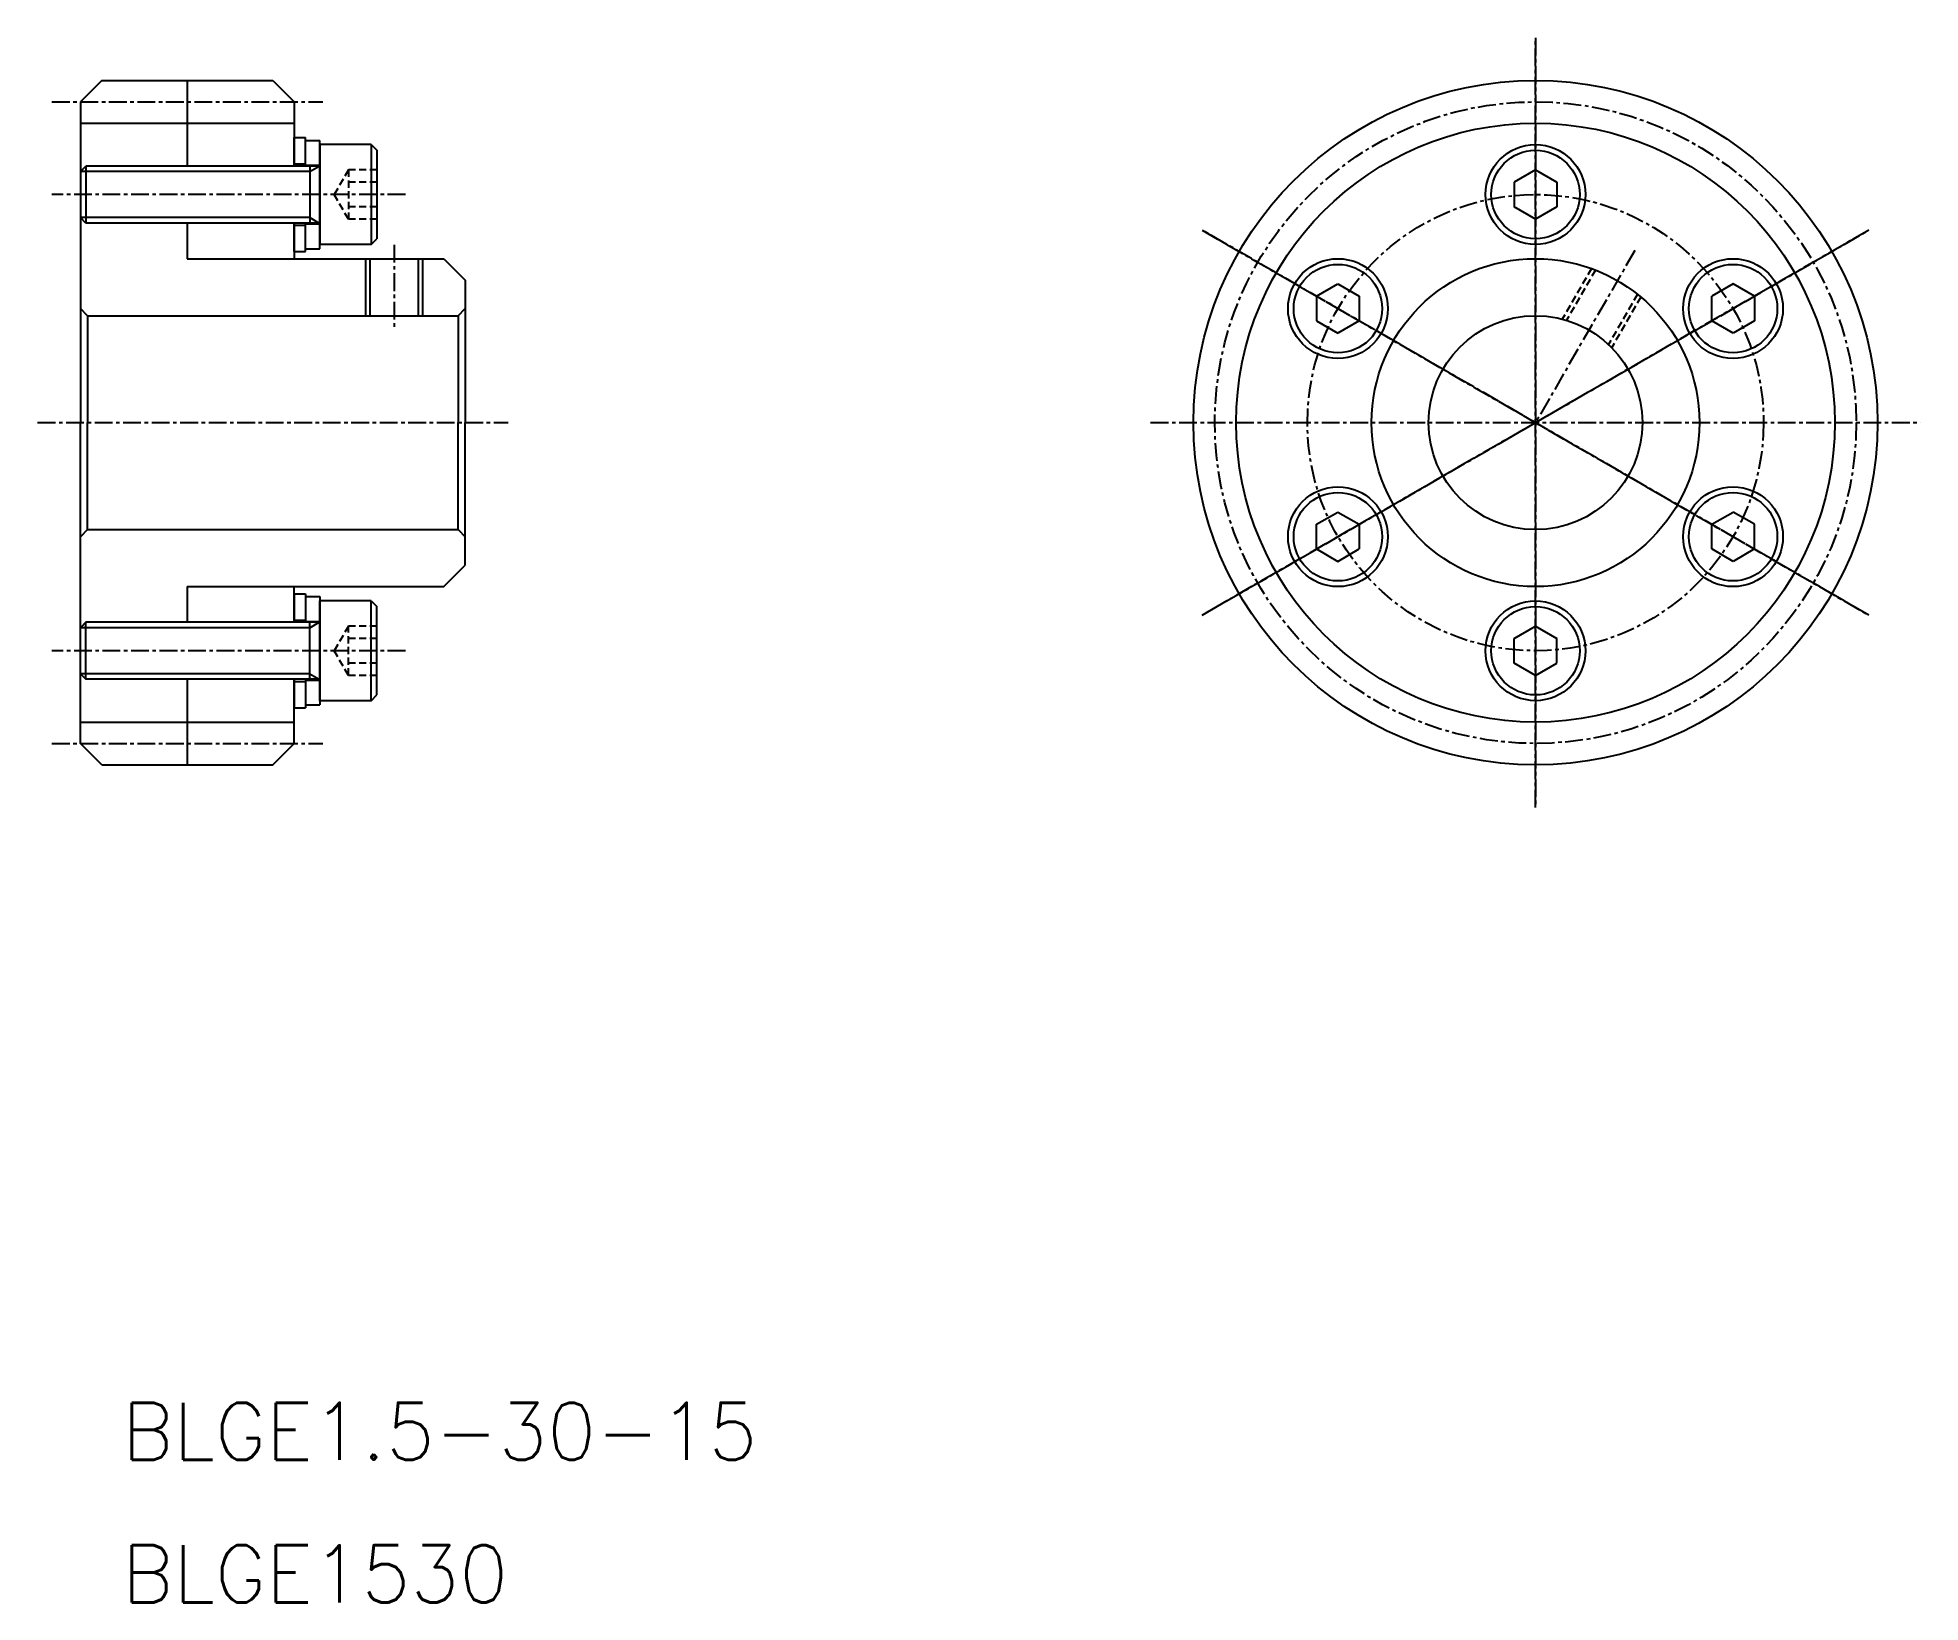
# Model space of a CAD drawing. Extents: x 0 to 132, y 0 to 110.
import ezdxf

# ---------------------------------------------------------------- set-up
doc = ezdxf.new("R2010")
doc.units = 0
doc.linetypes.add('CENTER', pattern=[2, 1.25, -0.25, 0.25, -0.25])
doc.linetypes.add('DASHED', pattern=[0.75, 0.5, -0.25])
doc.layers.get('0').update_dxf_attribs({"linetype": 'CONTINUOUS'})
doc.layers.add('CENTER', color=1, linetype='CENTER')
doc.styles.get("Standard").update_dxf_attribs({"font": 'txt', "bigfont": 'BIGFONT'})

msp = doc.modelspace()

# ---------------------------------------------------------------- linework, layer by layer
at = {"color": 7, "linetype": 'CONTINUOUS'}
for p, q in [((4.5, 106.74), (3, 105.24)), ((4.5, 106.74), (16.5, 106.74)), ((10.5, 106.74), (10.5, 100.74)), ((16.5, 106.74), (18, 105.24)), ((3, 105.24), (3, 82.74)), ((18, 105.24), (18, 100.74)), ((3, 103.74), (18, 103.74)), ((18, 100.74), (18, 102.74)), ((18, 102.74), (18.8, 102.74)), ((18.8, 100.74), (18.8, 102.74)), ((18.8, 100.79), (18.8, 102.54)), ((18.8, 102.54), (19.8, 102.54)), ((19.8, 94.94), (19.8, 102.54)), ((19.8, 102.24), (19.8, 95.24)), ((23.4, 102.24), (19.8, 102.24)), ((23.4, 102.24), (23.4, 95.24)), ((23.4, 102.24), (23.8, 101.84)), ((23.8, 101.84), (23.8, 95.64)), ((3, 100.36), (3.38, 100.74)), ((19.8, 100.74), (3.38, 100.74)), ((3.38, 100.74), (3.38, 96.74)), ((18, 100.89), (18.8, 100.89)), ((18.8, 100.79), (19.8, 100.79)), ((19.1, 100.74), (19.1, 96.74)), ((105.08, 100.47), (103.58, 99.61)), ((105.08, 100.47), (106.58, 99.61)), ((3, 100.36), (3, 97.12)), ((103.58, 99.61), (103.58, 97.88)), ((106.58, 99.61), (106.58, 97.88)), ((105.08, 97.01), (103.58, 97.88)), ((106.58, 97.88), (105.08, 97.01)), ((3.38, 96.74), (3, 97.12)), ((19.8, 96.74), (3.38, 96.74)), ((10.5, 96.74), (10.5, 94.24)), ((18, 96.74), (18, 94.24)), ((18, 94.74), (18, 96.74)), ((18, 96.59), (18.8, 96.59)), ((18.8, 94.74), (18.8, 96.74)), ((18.8, 94.94), (18.8, 96.69)), ((18.8, 96.69), (19.8, 96.69)), ((105.83, 97.44), (105.83, 97.44)), ((106.2, 97.66), (106.2, 97.66)), ((23.4, 95.24), (19.8, 95.24)), ((23.4, 95.24), (23.8, 95.64)), ((10.5, 94.24), (28.5, 94.24)), ((18, 94.74), (18.8, 94.74)), ((18.8, 94.94), (19.8, 94.94)), ((23.3, 94.24), (23.3, 90.24)), ((26.7, 94.24), (26.7, 90.24)), ((28.5, 94.24), (30, 92.74)), ((30, 92.74), (30, 82.74)), ((89.72, 91.61), (91.22, 92.47)), ((91.22, 92.47), (92.72, 91.61)), ((118.94, 92.47), (117.44, 91.61)), ((120.44, 91.61), (118.94, 92.47)), ((89.72, 91.61), (89.72, 89.88)), ((92.72, 91.61), (92.72, 89.88)), ((92.72, 91.17), (92.72, 91.17)), ((117.44, 89.88), (117.44, 91.61)), ((120.44, 91.61), (120.44, 89.88)), ((3.5, 90.24), (3, 90.74)), ((3.5, 90.24), (3.5, 82.74)), ((3.5, 90.24), (29.5, 90.24)), ((29.5, 90.24), (30, 90.74)), ((29.5, 90.24), (29.5, 82.74)), ((89.72, 89.88), (91.22, 89.01)), ((92.72, 89.88), (91.22, 89.01)), ((92.72, 90.74), (92.72, 90.74)), ((118.94, 89.01), (117.44, 89.88)), ((120.44, 89.88), (118.94, 89.01)), ((118.19, 89.44), (118.19, 89.44)), ((118.56, 89.23), (118.56, 89.23)), ((3, 82.74), (3, 82.74)), ((3, 82.74), (3, 82.74)), ((3, 60.24), (3, 82.74)), ((3.5, 75.24), (3.5, 82.74)), ((29.5, 75.24), (29.5, 82.74)), ((30, 72.74), (30, 82.74)), ((89.72, 75.61), (91.22, 76.47)), ((89.72, 73.88), (89.72, 75.61)), ((91.22, 76.47), (92.72, 75.61)), ((91.6, 76.26), (91.6, 76.26)), ((91.97, 76.04), (91.97, 76.04)), ((92.72, 75.61), (92.72, 73.88)), ((117.44, 75.61), (118.94, 76.47)), ((117.44, 73.88), (117.44, 75.61)), ((120.44, 75.61), (118.94, 76.47)), ((120.44, 73.88), (120.44, 75.61)), ((3.5, 75.24), (3, 74.74)), ((3.5, 75.24), (29.5, 75.24)), ((29.5, 75.24), (30, 74.74)), ((117.44, 74.74), (117.44, 74.74)), ((117.44, 74.31), (117.44, 74.31)), ((28.5, 71.24), (30, 72.74)), ((89.72, 73.88), (91.22, 73.01)), ((91.22, 73.01), (92.72, 73.88)), ((118.94, 73.01), (117.44, 73.88)), ((120.44, 73.88), (118.94, 73.01)), ((10.5, 71.24), (28.5, 71.24)), ((10.5, 71.24), (10.5, 68.74)), ((18, 68.74), (18, 71.24)), ((18, 70.74), (18, 68.74)), ((18, 70.74), (18.8, 70.74)), ((18.8, 70.74), (18.8, 68.74)), ((18.8, 70.54), (18.8, 68.79)), ((18.8, 70.54), (19.8, 70.54)), ((19.8, 70.54), (19.8, 62.94)), ((19.8, 63.24), (19.8, 70.24)), ((23.4, 70.24), (19.8, 70.24)), ((23.4, 63.24), (23.4, 70.24)), ((23.4, 70.24), (23.8, 69.84)), ((3.38, 68.74), (3, 68.36)), ((19.8, 68.74), (3.38, 68.74)), ((3.38, 64.74), (3.38, 68.74)), ((18, 68.89), (18.8, 68.89)), ((18.8, 68.79), (19.8, 68.79)), ((19.1, 64.74), (19.1, 68.74)), ((23.8, 63.64), (23.8, 69.84)), ((3, 65.12), (3, 68.36)), ((103.58, 67.61), (105.08, 68.47)), ((103.58, 65.88), (103.58, 67.61)), ((103.95, 67.82), (103.95, 67.82)), ((104.33, 68.04), (104.33, 68.04)), ((105.08, 68.47), (106.58, 67.61)), ((106.58, 65.88), (106.58, 67.61)), ((3, 65.12), (3.38, 64.74)), ((19.8, 64.74), (3.38, 64.74)), ((10.5, 64.74), (10.5, 58.74)), ((18, 60.24), (18, 64.74)), ((18, 64.74), (18, 62.74)), ((18.8, 64.74), (18.8, 62.74)), ((105.08, 65.01), (103.58, 65.88)), ((105.08, 65.01), (106.58, 65.88)), ((18, 64.59), (18.8, 64.59)), ((18.8, 64.69), (18.8, 62.94)), ((18.8, 64.69), (19.8, 64.69)), ((23.4, 63.24), (23.8, 63.64)), ((18, 62.74), (18.8, 62.74)), ((18.8, 62.94), (19.8, 62.94)), ((23.4, 63.24), (19.8, 63.24)), ((3, 61.74), (18, 61.74)), ((4.5, 58.74), (3, 60.24)), ((16.5, 58.74), (18, 60.24)), ((4.5, 58.74), (16.5, 58.74))]:
    msp.add_line(p, q, dxfattribs=at)
at = {"color": 3, "linetype": 'CONTINUOUS'}
for p, q in [((19.1, 100.36), (19.76, 100.74)), ((19.1, 100.36), (3, 100.36)), ((19.1, 97.12), (3, 97.12)), ((19.1, 97.12), (19.76, 96.74)), ((23, 94.24), (23, 90.24)), ((27, 94.24), (27, 90.24)), ((19.1, 68.36), (19.76, 68.74)), ((19.1, 68.36), (3, 68.36)), ((19.1, 65.12), (3, 65.12)), ((19.1, 65.12), (19.76, 64.74))]:
    msp.add_line(p, q, dxfattribs=at)
at = {"color": 3, "linetype": 'DASHED'}
for p, q in [((21.8, 100.47), (20.8, 98.74)), ((21.8, 100.47), (21.8, 97.01)), ((23.8, 100.47), (21.8, 100.47)), ((23.8, 99.61), (21.8, 99.61)), ((21.8, 97.01), (20.8, 98.74)), ((23.8, 97.88), (21.8, 97.88)), ((23.8, 97.01), (21.8, 97.01)), ((109.01, 93.55), (106.96, 90)), ((109.29, 93.44), (107.26, 89.92)), ((112.24, 91.74), (110.2, 88.22)), ((112.47, 91.55), (110.43, 88)), ((21.8, 68.47), (20.8, 66.74)), ((21.8, 65.01), (21.8, 68.47)), ((23.8, 68.47), (21.8, 68.47)), ((23.8, 67.61), (21.8, 67.61)), ((21.8, 65.01), (20.8, 66.74)), ((23.8, 65.88), (21.8, 65.88)), ((23.8, 65.01), (21.8, 65.01))]:
    msp.add_line(p, q, dxfattribs=at)
at = {"color": 7, "linetype": 'CONTINUOUS'}
for centre, radius in [((105.08, 82.74), 24), ((105.08, 98.74), 3.5), ((105.08, 98.74), 3.1), ((91.22, 90.74), 3.5), ((91.22, 90.74), 3.1), ((105.08, 82.74), 11.5), ((118.94, 90.74), 3.5), ((118.94, 90.74), 3.1), ((105.08, 82.74), 7.5), ((91.22, 74.74), 3.5), ((118.94, 74.74), 3.5), ((91.22, 74.74), 3.1), ((118.94, 74.74), 3.1), ((105.08, 66.74), 3.5), ((105.08, 66.74), 3.1)]:
    msp.add_circle(centre, radius, dxfattribs=at)
at = {"color": 3, "linetype": 'CONTINUOUS'}
msp.add_circle((105.08, 82.74), 21, dxfattribs=at)
at = {"layer": 'CENTER', "color": 1, "linetype": 'CENTER'}
for p, q in [((105.08, 109.74), (105.08, 55.74)), ((105.08, 55.74), (105.08, 109.74)), ((1, 105.24), (20, 105.24)), ((25.8, 98.74), (1, 98.74)), ((25, 95.22), (25, 89.24)), ((81.7, 96.24), (128.46, 69.24)), ((81.7, 69.24), (128.46, 96.24)), ((128.46, 69.24), (81.7, 96.24)), ((128.46, 96.24), (81.7, 69.24)), ((112.05, 94.82), (105.08, 82.74)), ((0, 82.74), (33, 82.74)), ((78.08, 82.74), (132.08, 82.74)), ((25.8, 66.74), (1, 66.74)), ((1, 60.24), (20, 60.24))]:
    msp.add_line(p, q, dxfattribs=at)
for radius in [22.5, 16]:
    msp.add_circle((105.08, 82.74), radius, dxfattribs=at)

# ---------------------------------------------------------------- texts
at = {"color": 7, "linetype": 'CONTINUOUS'}
for s, p in [('BLGE1.5-30-15', (5.92, 10)), ('BLGE1530', (5.92, 0))]:
    msp.add_text(s, height=4, dxfattribs=at).set_placement(p)

doc.saveas('drawing.dxf')
